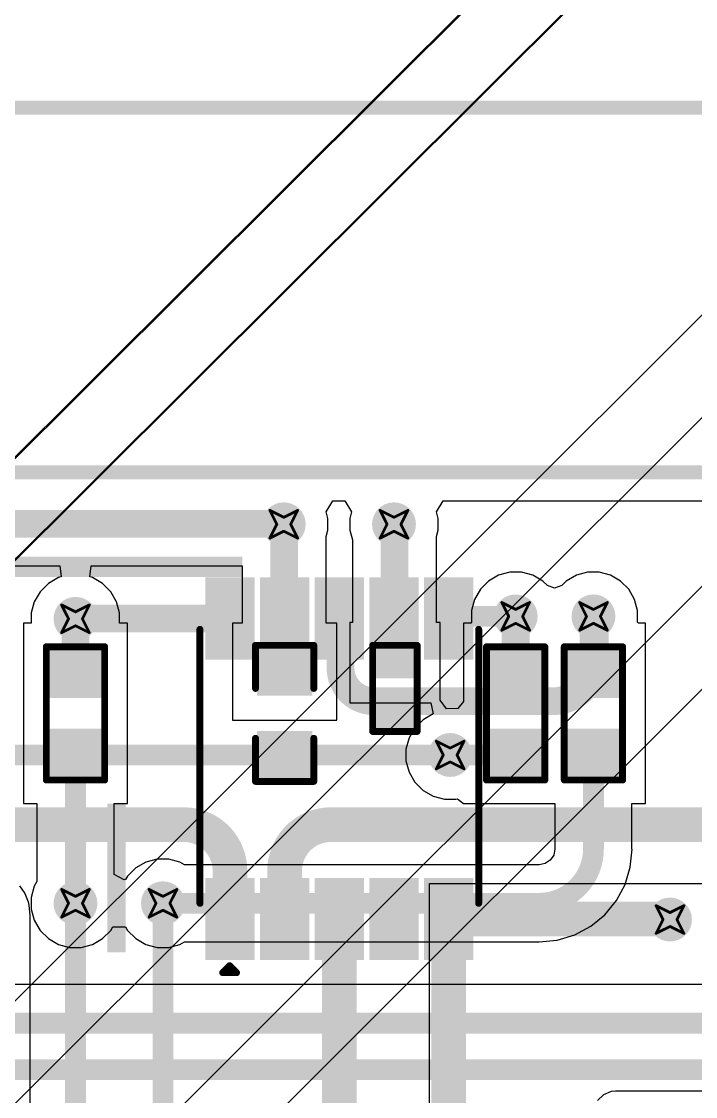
# Model space of a CAD drawing. Header units: inches. Extents: x 0 to 213, y 0 to 212.
# Drawn here: x 1.827 to 2.313, y 1.598 to 2.372 of the extents above; entities that cross this region are included whole.
import ezdxf

# ---------------------------------------------------------------- set-up
doc = ezdxf.new("R2010")
doc.units = ezdxf.units.IN
doc.header["$MEASUREMENT"] = 0
for name, color, linetype in [('Board Outline', 216, 'Continuous'), ('Bottom Layer', 5, 'Continuous'), ('Bottom Overlay', 54, 'Continuous'), ('Bottom Paste', 16, 'Continuous'), ('Bottom Solder', 6, 'Continuous'), ('Dimension', 6, 'Continuous'), ('Drill Drawing', 1, 'Continuous'), ('Top Layer', 1, 'Continuous'), ('Top Overlay', 2, 'Continuous'), ('Top Paste', 8, 'Continuous'), ('Top Solder', 216, 'Continuous'), ('Via Holes', 16, 'Continuous')]:
    doc.layers.add(name, color=color, linetype=linetype)

# ---------------------------------------------------------------- blocks, each defined once
blk = doc.blocks.new('R___0402_B_27')
at = {"layer": 'Bottom Layer'}
for points in [[(-0.0095, 0.0125), (-0.0095, -0.0125), (-0.0275, -0.0125), (-0.0275, 0.0125)], [(0.0275, 0.0125), (0.0275, -0.0125), (0.0095, -0.0125), (0.0095, 0.0125)]]:
    blk.add_hatch(color=5, dxfattribs=at).paths.add_polyline_path(points)
at = {"layer": 'Bottom Paste'}
for points in [[(-0.0095, 0.0125), (-0.0095, -0.0125), (-0.0275, -0.0125), (-0.0275, 0.0125)], [(0.0275, 0.0125), (0.0275, -0.0125), (0.0095, -0.0125), (0.0095, 0.0125)]]:
    blk.add_hatch(color=16, dxfattribs=at).paths.add_polyline_path(points)
at = {"layer": 'Bottom Solder'}
for points in [[(-0.00733, 0.01467), (-0.00733, -0.01467), (-0.02967, -0.01467), (-0.02967, 0.01467)], [(0.02967, 0.01467), (0.02967, -0.01467), (0.00733, -0.01467), (0.00733, 0.01467)]]:
    blk.add_hatch(color=6, dxfattribs=at).paths.add_polyline_path(points)
at = {"layer": 'Bottom Overlay'}
for points, const_width in [([(-0.031, -0.016), (-0.031, 0.016)], 0.005), ([(0.031, 0.016), (-0.031, 0.016)], 0.005), ([(0.032, 0.017), (-0.032, 0.017)], 0.000127), ([(0.031, -0.016), (0.031, 0.016)], 0.005), ([(0.031, -0.016), (-0.031, -0.016)], 0.005)]:
    blk.add_lwpolyline(points, dxfattribs=dict(at, const_width=const_width))
for points, const_width in [([(-0.03225, 0.016, 1), (-0.02975, 0.016, 1)], 0.0025), ([(-0.03225, 0.016, 1), (-0.02975, 0.016, 1)], 0.0025), ([(-0.03203, 0.017, 1), (-0.03197, 0.017, 1)], 0.0000635), ([(0.02975, 0.016, 1), (0.03225, 0.016, 1)], 0.0025), ([(0.02975, 0.016, 1), (0.03225, 0.016, 1)], 0.0025), ([(0.03197, 0.017, 1), (0.03203, 0.017, 1)], 0.0000635), ([(-0.03225, -0.016, 1), (-0.02975, -0.016, 1)], 0.0025), ([(-0.03225, -0.016, 1), (-0.02975, -0.016, 1)], 0.0025), ([(0.02975, -0.016, 1), (0.03225, -0.016, 1)], 0.0025), ([(0.02975, -0.016, 1), (0.03225, -0.016, 1)], 0.0025)]:
    blk.add_lwpolyline(points, format="xyb", close=True, dxfattribs=dict(at, const_width=const_width))
blk = doc.blocks.new('SOP_10_36')
at = {"layer": 'Top Layer'}
for points in [[(-0.13386, 0.09252), (-0.08268, 0.09252), (-0.08268, 0.06496), (-0.13386, 0.06496)], [(0.08268, 0.09252), (0.13386, 0.09252), (0.13386, 0.06496), (0.08268, 0.06496)], [(-0.13386, 0.05315), (-0.08268, 0.05315), (-0.08268, 0.02559), (-0.13386, 0.02559)], [(0.08268, 0.05315), (0.13386, 0.05315), (0.13386, 0.02559), (0.08268, 0.02559)], [(-0.13386, 0.01378), (-0.08268, 0.01378), (-0.08268, -0.01378), (-0.13386, -0.01378)], [(0.08268, 0.01378), (0.13386, 0.01378), (0.13386, -0.01378), (0.08268, -0.01378)], [(-0.13386, -0.02559), (-0.08268, -0.02559), (-0.08268, -0.05315), (-0.13386, -0.05315)], [(0.08268, -0.02559), (0.13386, -0.02559), (0.13386, -0.05315), (0.08268, -0.05315)], [(-0.13386, -0.06496), (-0.08268, -0.06496), (-0.08268, -0.09252), (-0.13386, -0.09252)], [(0.08268, -0.06496), (0.13386, -0.06496), (0.13386, -0.09252), (0.08268, -0.09252)]]:
    blk.add_hatch(color=1, dxfattribs=at).paths.add_polyline_path(points)
at = {"layer": 'Top Paste'}
for points in [[(-0.13386, 0.09252), (-0.08268, 0.09252), (-0.08268, 0.06496), (-0.13386, 0.06496)], [(0.08268, 0.09252), (0.13386, 0.09252), (0.13386, 0.06496), (0.08268, 0.06496)], [(-0.13386, 0.05315), (-0.08268, 0.05315), (-0.08268, 0.02559), (-0.13386, 0.02559)], [(0.08268, 0.05315), (0.13386, 0.05315), (0.13386, 0.02559), (0.08268, 0.02559)], [(-0.13386, 0.01378), (-0.08268, 0.01378), (-0.08268, -0.01378), (-0.13386, -0.01378)], [(0.08268, 0.01378), (0.13386, 0.01378), (0.13386, -0.01378), (0.08268, -0.01378)], [(-0.13386, -0.02559), (-0.08268, -0.02559), (-0.08268, -0.05315), (-0.13386, -0.05315)], [(0.08268, -0.02559), (0.13386, -0.02559), (0.13386, -0.05315), (0.08268, -0.05315)], [(-0.13386, -0.06496), (-0.08268, -0.06496), (-0.08268, -0.09252), (-0.13386, -0.09252)], [(0.08268, -0.06496), (0.13386, -0.06496), (0.13386, -0.09252), (0.08268, -0.09252)]]:
    blk.add_hatch(color=8, dxfattribs=at).paths.add_polyline_path(points)
at = {"layer": 'Top Solder'}
for points in [[(-0.13786, 0.09652), (-0.07868, 0.09652), (-0.07868, 0.06096), (-0.13786, 0.06096)], [(0.07868, 0.09652), (0.13786, 0.09652), (0.13786, 0.06096), (0.07868, 0.06096)], [(-0.13786, 0.05715), (-0.07868, 0.05715), (-0.07868, 0.02159), (-0.13786, 0.02159)], [(0.07868, 0.05715), (0.13786, 0.05715), (0.13786, 0.02159), (0.07868, 0.02159)], [(-0.13786, 0.01778), (-0.07868, 0.01778), (-0.07868, -0.01778), (-0.13786, -0.01778)], [(0.07868, 0.01778), (0.13786, 0.01778), (0.13786, -0.01778), (0.07868, -0.01778)], [(-0.13786, -0.02159), (-0.07868, -0.02159), (-0.07868, -0.05715), (-0.13786, -0.05715)], [(0.07868, -0.02159), (0.13786, -0.02159), (0.13786, -0.05715), (0.07868, -0.05715)], [(-0.13786, -0.06096), (-0.07868, -0.06096), (-0.07868, -0.09652), (-0.13786, -0.09652)], [(0.07868, -0.06096), (0.13786, -0.06096), (0.13786, -0.09652), (0.07868, -0.09652)]]:
    blk.add_hatch(color=216, dxfattribs=at).paths.add_polyline_path(points)
at = {"layer": 'Top Overlay', "const_width": 0.005}
for points in [[(-0.097, 0.10039), (0.10039, 0.10039)], [(-0.14696, 0.084), (-0.14696, 0.074)], [(-0.14696, 0.084), (-0.14196, 0.079)], [(-0.14196, 0.079), (-0.14696, 0.074)], [(-0.097, -0.10039), (0.10039, -0.10039)]]:
    blk.add_lwpolyline(points, dxfattribs=at)
at = {"layer": 'Top Overlay', "const_width": 0.0025}
for points in [[(-0.09825, 0.10039, 1), (-0.09575, 0.10039, 1)], [(0.09914, 0.10039, 1), (0.10164, 0.10039, 1)], [(-0.14821, 0.084, 1), (-0.14571, 0.084, 1)], [(-0.14821, 0.084, 1), (-0.14571, 0.084, 1)], [(-0.14321, 0.079, 1), (-0.14071, 0.079, 1)], [(-0.14321, 0.079, 1), (-0.14071, 0.079, 1)], [(-0.14821, 0.074, 1), (-0.14571, 0.074, 1)], [(-0.14821, 0.074, 1), (-0.14571, 0.074, 1)], [(-0.09825, -0.10039, 1), (-0.09575, -0.10039, 1)], [(0.09914, -0.10039, 1), (0.10164, -0.10039, 1)]]:
    blk.add_lwpolyline(points, format="xyb", close=True, dxfattribs=at)
blk = doc.blocks.new('R___0603_B_41')
at = {"layer": 'Bottom Layer'}
for points in [[(-0.045, -0.0175), (-0.045, 0.0175), (-0.015, 0.0175), (-0.015, -0.0175)], [(0.015, -0.0175), (0.015, 0.0175), (0.045, 0.0175), (0.045, -0.0175)]]:
    blk.add_hatch(color=5, dxfattribs=at).paths.add_polyline_path(points)
at = {"layer": 'Bottom Paste'}
for points in [[(-0.045, -0.0175), (-0.045, 0.0175), (-0.015, 0.0175), (-0.015, -0.0175)], [(0.015, -0.0175), (0.015, 0.0175), (0.045, 0.0175), (0.045, -0.0175)]]:
    blk.add_hatch(color=16, dxfattribs=at).paths.add_polyline_path(points)
at = {"layer": 'Bottom Solder'}
for points in [[(-0.049, -0.0215), (-0.049, 0.0215), (-0.011, 0.0215), (-0.011, -0.0215)], [(0.011, -0.0215), (0.011, 0.0215), (0.049, 0.0215), (0.049, -0.0215)]]:
    blk.add_hatch(color=6, dxfattribs=at).paths.add_polyline_path(points)
at = {"layer": 'Bottom Overlay', "const_width": 0.005}
for points in [[(-0.048, 0.021), (-0.048, -0.021)], [(-0.048, 0.021), (0.048, 0.021)], [(0.048, 0.021), (0.048, -0.021)], [(-0.048, -0.021), (0.048, -0.021)]]:
    blk.add_lwpolyline(points, dxfattribs=at)
at = {"layer": 'Bottom Overlay', "const_width": 0.0025}
for points in [[(-0.04925, 0.021, 1), (-0.04675, 0.021, 1)], [(-0.04925, 0.021, 1), (-0.04675, 0.021, 1)], [(0.04675, 0.021, 1), (0.04925, 0.021, 1)], [(0.04675, 0.021, 1), (0.04925, 0.021, 1)], [(-0.04925, -0.021, 1), (-0.04675, -0.021, 1)], [(-0.04925, -0.021, 1), (-0.04675, -0.021, 1)], [(0.04675, -0.021, 1), (0.04925, -0.021, 1)], [(0.04675, -0.021, 1), (0.04925, -0.021, 1)]]:
    blk.add_lwpolyline(points, format="xyb", close=True, dxfattribs=at)
blk = doc.blocks.new('R___0603_B_43')
at = {"layer": 'Bottom Layer'}
for points in [[(-0.045, -0.0175), (-0.045, 0.0175), (-0.015, 0.0175), (-0.015, -0.0175)], [(0.015, -0.0175), (0.015, 0.0175), (0.045, 0.0175), (0.045, -0.0175)]]:
    blk.add_hatch(color=5, dxfattribs=at).paths.add_polyline_path(points)
at = {"layer": 'Bottom Paste'}
for points in [[(-0.045, -0.0175), (-0.045, 0.0175), (-0.015, 0.0175), (-0.015, -0.0175)], [(0.015, -0.0175), (0.015, 0.0175), (0.045, 0.0175), (0.045, -0.0175)]]:
    blk.add_hatch(color=16, dxfattribs=at).paths.add_polyline_path(points)
at = {"layer": 'Bottom Solder'}
for points in [[(-0.049, -0.0215), (-0.049, 0.0215), (-0.011, 0.0215), (-0.011, -0.0215)], [(0.011, -0.0215), (0.011, 0.0215), (0.049, 0.0215), (0.049, -0.0215)]]:
    blk.add_hatch(color=6, dxfattribs=at).paths.add_polyline_path(points)
at = {"layer": 'Bottom Overlay', "const_width": 0.005}
for points in [[(-0.048, 0.021), (-0.048, -0.021)], [(-0.048, 0.021), (0.048, 0.021)], [(0.048, 0.021), (0.048, -0.021)], [(-0.048, -0.021), (0.048, -0.021)]]:
    blk.add_lwpolyline(points, dxfattribs=at)
at = {"layer": 'Bottom Overlay', "const_width": 0.0025}
for points in [[(-0.04925, 0.021, 1), (-0.04675, 0.021, 1)], [(-0.04925, 0.021, 1), (-0.04675, 0.021, 1)], [(0.04675, 0.021, 1), (0.04925, 0.021, 1)], [(0.04675, 0.021, 1), (0.04925, 0.021, 1)], [(-0.04925, -0.021, 1), (-0.04675, -0.021, 1)], [(-0.04925, -0.021, 1), (-0.04675, -0.021, 1)], [(0.04675, -0.021, 1), (0.04925, -0.021, 1)], [(0.04675, -0.021, 1), (0.04925, -0.021, 1)]]:
    blk.add_lwpolyline(points, format="xyb", close=True, dxfattribs=at)
blk = doc.blocks.new('R___0603_B_44')
at = {"layer": 'Bottom Layer'}
for points in [[(-0.045, -0.0175), (-0.045, 0.0175), (-0.015, 0.0175), (-0.015, -0.0175)], [(0.015, -0.0175), (0.015, 0.0175), (0.045, 0.0175), (0.045, -0.0175)]]:
    blk.add_hatch(color=5, dxfattribs=at).paths.add_polyline_path(points)
at = {"layer": 'Bottom Paste'}
for points in [[(-0.045, -0.0175), (-0.045, 0.0175), (-0.015, 0.0175), (-0.015, -0.0175)], [(0.015, -0.0175), (0.015, 0.0175), (0.045, 0.0175), (0.045, -0.0175)]]:
    blk.add_hatch(color=16, dxfattribs=at).paths.add_polyline_path(points)
at = {"layer": 'Bottom Solder'}
for points in [[(-0.049, -0.0215), (-0.049, 0.0215), (-0.011, 0.0215), (-0.011, -0.0215)], [(0.011, -0.0215), (0.011, 0.0215), (0.049, 0.0215), (0.049, -0.0215)]]:
    blk.add_hatch(color=6, dxfattribs=at).paths.add_polyline_path(points)
at = {"layer": 'Bottom Overlay', "const_width": 0.005}
for points in [[(-0.048, -0.021), (-0.048, 0.021)], [(0.048, 0.021), (-0.048, 0.021)], [(0.048, -0.021), (0.048, 0.021)], [(0.048, -0.021), (-0.048, -0.021)]]:
    blk.add_lwpolyline(points, dxfattribs=at)
at = {"layer": 'Bottom Overlay', "const_width": 0.0025}
for points in [[(-0.04925, 0.021, 1), (-0.04675, 0.021, 1)], [(-0.04925, 0.021, 1), (-0.04675, 0.021, 1)], [(0.04675, 0.021, 1), (0.04925, 0.021, 1)], [(0.04675, 0.021, 1), (0.04925, 0.021, 1)], [(-0.04925, -0.021, 1), (-0.04675, -0.021, 1)], [(-0.04925, -0.021, 1), (-0.04675, -0.021, 1)], [(0.04675, -0.021, 1), (0.04925, -0.021, 1)], [(0.04675, -0.021, 1), (0.04925, -0.021, 1)]]:
    blk.add_lwpolyline(points, format="xyb", close=True, dxfattribs=at)
blk = doc.blocks.new('5050_LED_55')
at = {"layer": 'Top Solder'}
for p in [(0.0156, -0.09023), (-0.05874, -0.09026)]:
    blk.add_line(p, (-210.62109, -210.70036), dxfattribs=at)
blk = doc.blocks.new('5050_LED_56')
at = {"layer": 'Top Solder'}
for p in [(0.0156, -0.09023), (-0.05874, -0.09026)]:
    blk.add_line(p, (-211.60534, -211.48777), dxfattribs=at)
blk = doc.blocks.new('5050_LED_57')
at = {"layer": 'Top Solder'}
for p in [(0.0156, -0.09023), (-0.05874, -0.09026)]:
    blk.add_line(p, (-211.99904, -211.48777), dxfattribs=at)
blk = doc.blocks.new('5050_LED_58')
at = {"layer": 'Top Solder'}
for p in [(0.0156, -0.09023), (-0.05874, -0.09026)]:
    blk.add_line(p, (-211.60534, -211.09407), dxfattribs=at)
blk = doc.blocks.new('C___0603_B_63')
at = {"layer": 'Bottom Layer'}
for points in [[(-0.045, -0.0175), (-0.045, 0.0175), (-0.015, 0.0175), (-0.015, -0.0175)], [(0.015, -0.0175), (0.015, 0.0175), (0.045, 0.0175), (0.045, -0.0175)]]:
    blk.add_hatch(color=5, dxfattribs=at).paths.add_polyline_path(points)
at = {"layer": 'Bottom Paste'}
for points in [[(-0.045, -0.0175), (-0.045, 0.0175), (-0.015, 0.0175), (-0.015, -0.0175)], [(0.015, -0.0175), (0.015, 0.0175), (0.045, 0.0175), (0.045, -0.0175)]]:
    blk.add_hatch(color=16, dxfattribs=at).paths.add_polyline_path(points)
at = {"layer": 'Bottom Solder'}
for points in [[(-0.04736, -0.01986), (-0.04736, 0.01986), (-0.01264, 0.01986), (-0.01264, -0.01986)], [(0.01264, -0.01986), (0.01264, 0.01986), (0.04736, 0.01986), (0.04736, -0.01986)]]:
    blk.add_hatch(color=6, dxfattribs=at).paths.add_polyline_path(points)
at = {"layer": 'Bottom Overlay', "const_width": 0.005}
for points in [[(-0.049, 0.021), (-0.018, 0.021)], [(-0.049, 0.021), (-0.049, -0.021)], [(0.018, 0.021), (0.049, 0.021)], [(0.049, 0.021), (0.049, -0.021)], [(-0.049, -0.021), (-0.018, -0.021)], [(0.018, -0.021), (0.049, -0.021)]]:
    blk.add_lwpolyline(points, dxfattribs=at)
at = {"layer": 'Bottom Overlay', "const_width": 0.0025}
for points in [[(-0.05025, 0.021, 1), (-0.04775, 0.021, 1)], [(-0.05025, 0.021, 1), (-0.04775, 0.021, 1)], [(-0.01925, 0.021, 1), (-0.01675, 0.021, 1)], [(0.01675, 0.021, 1), (0.01925, 0.021, 1)], [(0.04775, 0.021, 1), (0.05025, 0.021, 1)], [(0.04775, 0.021, 1), (0.05025, 0.021, 1)], [(-0.05025, -0.021, 1), (-0.04775, -0.021, 1)], [(-0.05025, -0.021, 1), (-0.04775, -0.021, 1)], [(-0.01925, -0.021, 1), (-0.01675, -0.021, 1)], [(0.01675, -0.021, 1), (0.01925, -0.021, 1)], [(0.04775, -0.021, 1), (0.05025, -0.021, 1)], [(0.04775, -0.021, 1), (0.05025, -0.021, 1)]]:
    blk.add_lwpolyline(points, format="xyb", close=True, dxfattribs=at)

msp = doc.modelspace()

# ---------------------------------------------------------------- hatches: boundary and pattern name
at = {"layer": 'Bottom Layer'}
h = msp.add_hatch(color=5, dxfattribs=at)
edge = h.paths.add_edge_path()
edge.add_arc((2.01616, 2.00988), 0.01181, 0, 360)
h = msp.add_hatch(color=5, dxfattribs=at)
edge = h.paths.add_edge_path()
edge.add_arc((2.09554, 2.00988), 0.01181, 0, 360)
for points in [[(1.79751, 1.97187), (1.98622, 1.97187), (1.98622, 1.98645), (1.79751, 1.98645)], [(1.88915, 1.7015), (1.90229, 1.7015), (1.90229, 1.80864), (1.88915, 1.80864)]]:
    msp.add_hatch(color=5, dxfattribs=at).paths.add_polyline_path(points)
h = msp.add_hatch(color=5, dxfattribs=at)
edge = h.paths.add_edge_path()
edge.add_arc((1.86618, 1.94177), 0.01181, 0, 360)
h = msp.add_hatch(color=5, dxfattribs=at)
edge = h.paths.add_edge_path()
edge.add_arc((2.18318, 1.94351), 0.01181, 0, 360)
h = msp.add_hatch(color=5, dxfattribs=at)
edge = h.paths.add_edge_path()
edge.add_arc((2.23918, 1.94351), 0.01181, 0, 360)
h = msp.add_hatch(color=5, dxfattribs=at)
edge = h.paths.add_edge_path()
edge.add_arc((2.136, 1.84364), 0.01181, 0, 360)
h = msp.add_hatch(color=5, dxfattribs=at)
edge = h.paths.add_edge_path()
edge.add_arc((1.86618, 1.7368), 0.01181, 0, 360)
h = msp.add_hatch(color=5, dxfattribs=at)
edge = h.paths.add_edge_path()
edge.add_arc((1.92916, 1.7368), 0.01181, 0, 360)
h = msp.add_hatch(color=5, dxfattribs=at)
edge = h.paths.add_edge_path()
edge.add_arc((2.29431, 1.7251), 0.01181, 0, 360)
at = {"layer": 'Bottom Solder'}
h = msp.add_hatch(color=6, dxfattribs=at)
edge = h.paths.add_edge_path()
edge.add_arc((2.01616, 2.00988), 0.01581, 0, 360)
h = msp.add_hatch(color=6, dxfattribs=at)
edge = h.paths.add_edge_path()
edge.add_arc((2.09554, 2.00988), 0.01581, 0, 360)
h = msp.add_hatch(color=6, dxfattribs=at)
edge = h.paths.add_edge_path()
edge.add_arc((1.86618, 1.94177), 0.01581, 0, 360)
h = msp.add_hatch(color=6, dxfattribs=at)
edge = h.paths.add_edge_path()
edge.add_arc((2.18318, 1.94351), 0.01581, 0, 360)
h = msp.add_hatch(color=6, dxfattribs=at)
edge = h.paths.add_edge_path()
edge.add_arc((2.23918, 1.94351), 0.01581, 0, 360)
h = msp.add_hatch(color=6, dxfattribs=at)
edge = h.paths.add_edge_path()
edge.add_arc((2.136, 1.84364), 0.01581, 0, 360)
h = msp.add_hatch(color=6, dxfattribs=at)
edge = h.paths.add_edge_path()
edge.add_arc((1.86618, 1.7368), 0.01581, 0, 360)
h = msp.add_hatch(color=6, dxfattribs=at)
edge = h.paths.add_edge_path()
edge.add_arc((1.92916, 1.7368), 0.01581, 0, 360)
h = msp.add_hatch(color=6, dxfattribs=at)
edge = h.paths.add_edge_path()
edge.add_arc((2.29431, 1.7251), 0.01581, 0, 360)
at = {"layer": 'Top Layer'}
h = msp.add_hatch(color=1, dxfattribs=at)
edge = h.paths.add_edge_path()
edge.add_arc((2.01616, 2.00988), 0.01181, 0, 360)
h = msp.add_hatch(color=1, dxfattribs=at)
edge = h.paths.add_edge_path()
edge.add_arc((2.09554, 2.00988), 0.01181, 0, 360)
h = msp.add_hatch(color=1, dxfattribs=at)
edge = h.paths.add_edge_path()
edge.add_arc((1.86618, 1.94177), 0.01181, 0, 360)
h = msp.add_hatch(color=1, dxfattribs=at)
edge = h.paths.add_edge_path()
edge.add_arc((2.18318, 1.94351), 0.01181, 0, 360)
h = msp.add_hatch(color=1, dxfattribs=at)
edge = h.paths.add_edge_path()
edge.add_arc((2.23918, 1.94351), 0.01181, 0, 360)
h = msp.add_hatch(color=1, dxfattribs=at)
edge = h.paths.add_edge_path()
edge.add_arc((2.136, 1.84364), 0.01181, 0, 360)
h = msp.add_hatch(color=1, dxfattribs=at)
edge = h.paths.add_edge_path()
edge.add_arc((1.86618, 1.7368), 0.01181, 0, 360)
h = msp.add_hatch(color=1, dxfattribs=at)
edge = h.paths.add_edge_path()
edge.add_arc((1.92916, 1.7368), 0.01181, 0, 360)
h = msp.add_hatch(color=1, dxfattribs=at)
edge = h.paths.add_edge_path()
edge.add_arc((2.29431, 1.7251), 0.01181, 0, 360)
at = {"layer": 'Top Solder'}
h = msp.add_hatch(color=216, dxfattribs=at)
edge = h.paths.add_edge_path()
edge.add_arc((2.01616, 2.00988), 0.01581, 0, 360)
h = msp.add_hatch(color=216, dxfattribs=at)
edge = h.paths.add_edge_path()
edge.add_arc((2.09554, 2.00988), 0.01581, 0, 360)
h = msp.add_hatch(color=216, dxfattribs=at)
edge = h.paths.add_edge_path()
edge.add_arc((1.86618, 1.94177), 0.01581, 0, 360)
h = msp.add_hatch(color=216, dxfattribs=at)
edge = h.paths.add_edge_path()
edge.add_arc((2.18318, 1.94351), 0.01581, 0, 360)
h = msp.add_hatch(color=216, dxfattribs=at)
edge = h.paths.add_edge_path()
edge.add_arc((2.23918, 1.94351), 0.01581, 0, 360)
h = msp.add_hatch(color=216, dxfattribs=at)
edge = h.paths.add_edge_path()
edge.add_arc((2.136, 1.84364), 0.01581, 0, 360)
h = msp.add_hatch(color=216, dxfattribs=at)
edge = h.paths.add_edge_path()
edge.add_arc((1.86618, 1.7368), 0.01581, 0, 360)
h = msp.add_hatch(color=216, dxfattribs=at)
edge = h.paths.add_edge_path()
edge.add_arc((1.92916, 1.7368), 0.01581, 0, 360)
h = msp.add_hatch(color=216, dxfattribs=at)
edge = h.paths.add_edge_path()
edge.add_arc((2.29431, 1.7251), 0.01581, 0, 360)
at = {"layer": 'Via Holes'}
h = msp.add_hatch(color=7, dxfattribs=at)
edge = h.paths.add_edge_path()
edge.add_arc((2.01616, 2.00988), 0.00591, 0, 360)
h = msp.add_hatch(color=7, dxfattribs=at)
edge = h.paths.add_edge_path()
edge.add_arc((2.09554, 2.00988), 0.00591, 0, 360)
h = msp.add_hatch(color=7, dxfattribs=at)
edge = h.paths.add_edge_path()
edge.add_arc((1.86618, 1.94177), 0.00591, 0, 360)
h = msp.add_hatch(color=7, dxfattribs=at)
edge = h.paths.add_edge_path()
edge.add_arc((2.18318, 1.94351), 0.00591, 0, 360)
h = msp.add_hatch(color=7, dxfattribs=at)
edge = h.paths.add_edge_path()
edge.add_arc((2.23918, 1.94351), 0.00591, 0, 360)
h = msp.add_hatch(color=7, dxfattribs=at)
edge = h.paths.add_edge_path()
edge.add_arc((2.136, 1.84364), 0.00591, 0, 360)
h = msp.add_hatch(color=7, dxfattribs=at)
edge = h.paths.add_edge_path()
edge.add_arc((1.86618, 1.7368), 0.00591, 0, 360)
h = msp.add_hatch(color=7, dxfattribs=at)
edge = h.paths.add_edge_path()
edge.add_arc((1.92916, 1.7368), 0.00591, 0, 360)
h = msp.add_hatch(color=7, dxfattribs=at)
edge = h.paths.add_edge_path()
edge.add_arc((2.29431, 1.7251), 0.00591, 0, 360)

# ---------------------------------------------------------------- linework, layer by layer
at = {"layer": 'Board Outline', "const_width": 0.01}
msp.add_lwpolyline([(0, 2.04724), (3.00697, 2.04724)], dxfattribs=at)
at = {"layer": 'Bottom Layer'}
for p, q in [((2.04669, 2.01885), (2.05152, 2.02685)), ((2.05152, 2.02685), (2.06019, 2.02685)), ((2.06019, 2.02685), (2.06501, 2.01885)), ((2.12607, 2.01885), (2.13089, 2.02685)), ((2.13089, 2.02685), (2.79968, 2.02685)), ((2.04797, 2.01406), (2.04669, 2.01885)), ((2.04797, 2.00569), (2.04797, 2.01406)), ((2.06501, 2.01885), (2.06373, 2.01406)), ((2.06373, 2.01406), (2.06373, 2.00569)), ((2.12735, 2.01406), (2.12607, 2.01885)), ((2.12735, 2.00569), (2.12735, 2.01406)), ((2.04674, 2.00109), (2.04797, 2.00569)), ((2.04674, 1.93864), (2.04674, 2.00109)), ((2.06373, 2.00569), (2.0656, 1.9987)), ((2.0656, 1.9987), (2.0656, 1.93914)), ((2.12612, 2.00109), (2.12735, 2.00569)), ((2.12612, 1.93914), (2.12612, 2.00109)), ((1.80162, 1.97994), (1.85479, 1.97994)), ((1.85479, 1.97994), (1.85584, 1.97194)), ((1.87652, 1.97194), (1.87757, 1.97994)), ((1.87757, 1.97994), (1.98622, 1.97994)), ((1.98622, 1.97994), (1.98622, 1.93864)), ((2.17899, 1.97532), (2.1709, 1.97315)), ((2.18737, 1.97532), (2.17899, 1.97532)), ((2.19546, 1.97315), (2.18737, 1.97532)), ((2.23499, 1.97532), (2.2269, 1.97315)), ((2.24337, 1.97532), (2.23499, 1.97532)), ((2.25146, 1.97315), (2.24337, 1.97532)), ((1.8539, 1.97142), (1.84665, 1.96723)), ((1.85584, 1.97194), (1.8539, 1.97142)), ((1.87846, 1.97142), (1.87652, 1.97194)), ((1.88571, 1.96723), (1.87846, 1.97142)), ((2.16365, 1.96896), (2.15773, 1.96304)), ((2.1709, 1.97315), (2.16365, 1.96896)), ((2.20271, 1.96896), (2.19546, 1.97315)), ((2.20601, 1.96567), (2.20271, 1.96896)), ((2.21965, 1.96896), (2.21636, 1.96567)), ((2.2269, 1.97315), (2.21965, 1.96896)), ((2.25871, 1.96896), (2.25146, 1.97315)), ((2.26464, 1.96304), (2.25871, 1.96896)), ((1.84073, 1.96131), (1.83654, 1.95405)), ((1.84665, 1.96723), (1.84073, 1.96131)), ((1.89164, 1.96131), (1.88571, 1.96723)), ((1.89582, 1.95405), (1.89164, 1.96131)), ((2.15773, 1.96304), (2.15354, 1.95578)), ((2.21118, 1.9639), (2.20601, 1.96567)), ((2.21636, 1.96567), (2.21118, 1.9639)), ((2.26882, 1.95578), (2.26464, 1.96304)), ((1.83654, 1.95405), (1.83437, 1.94596)), ((1.89799, 1.94596), (1.89582, 1.95405)), ((2.15354, 1.95578), (2.15137, 1.94769)), ((2.27099, 1.94769), (2.26882, 1.95578)), ((1.83437, 1.94596), (1.83437, 1.93864)), ((1.89799, 1.93864), (1.89799, 1.94596)), ((2.15137, 1.94769), (2.15137, 1.93932)), ((2.27099, 1.93932), (2.27099, 1.94769)), ((1.83437, 1.93864), (1.82868, 1.93864)), ((1.82868, 1.93864), (1.82868, 1.86864)), ((1.90368, 1.93864), (1.89799, 1.93864)), ((1.90368, 1.86864), (1.90368, 1.93864)), ((1.98622, 1.93864), (1.9793, 1.93864)), ((1.9793, 1.93864), (1.9793, 1.86864)), ((2.0543, 1.93864), (2.04674, 1.93864)), ((2.0543, 1.86864), (2.0543, 1.93864)), ((2.0656, 1.93914), (2.06368, 1.93914)), ((2.06368, 1.93914), (2.06368, 1.88114)), ((2.12868, 1.93914), (2.12612, 1.93914)), ((2.12868, 1.88305), (2.12868, 1.93914)), ((2.15085, 1.93864), (2.14568, 1.93864)), ((2.14568, 1.93864), (2.14568, 1.88226)), ((2.15137, 1.93932), (2.15085, 1.93864)), ((2.27151, 1.93864), (2.27099, 1.93932)), ((2.27668, 1.93864), (2.27151, 1.93864)), ((2.27668, 1.86864), (2.27668, 1.93864)), ((2.13343, 1.87686), (2.12868, 1.88305)), ((2.14568, 1.88226), (2.14155, 1.87714)), ((2.06368, 1.88114), (2.12213, 1.88114)), ((2.12213, 1.88114), (2.12372, 1.87328)), ((2.14155, 1.87714), (2.13343, 1.87686)), ((1.82868, 1.86864), (1.82868, 1.80864)), ((1.90368, 1.80864), (1.90368, 1.86864)), ((1.9793, 1.86864), (2.0543, 1.86864)), ((2.11647, 1.86909), (2.11055, 1.86317)), ((2.12372, 1.87328), (2.11647, 1.86909)), ((2.27668, 1.80864), (2.27668, 1.86864)), ((2.11055, 1.86317), (2.10636, 1.85592)), ((2.10636, 1.85592), (2.10419, 1.84783)), ((2.10419, 1.84783), (2.10419, 1.83945)), ((2.10419, 1.83945), (2.10636, 1.83136)), ((2.10636, 1.83136), (2.11055, 1.82411)), ((2.11055, 1.82411), (2.11647, 1.81818)), ((2.11647, 1.81818), (2.12372, 1.814)), ((2.12372, 1.814), (2.13181, 1.81183)), ((1.82868, 1.80864), (1.83844, 1.80864)), ((1.83844, 1.80864), (1.83844, 1.75238)), ((1.89392, 1.75752), (1.89392, 1.80864)), ((1.89392, 1.80864), (1.90368, 1.80864)), ((2.13181, 1.81183), (2.14019, 1.81183)), ((2.14019, 1.81183), (2.14118, 1.81209)), ((2.14118, 1.81209), (2.14568, 1.80864)), ((2.14568, 1.80864), (2.14568, 1.80864)), ((2.14568, 1.80864), (2.21144, 1.80864)), ((2.21144, 1.80864), (2.21144, 1.77586)), ((2.26692, 1.77586), (2.26692, 1.80864)), ((2.26692, 1.80864), (2.27668, 1.80864)), ((2.2114, 1.77586), (2.21054, 1.77155)), ((2.21144, 1.77586), (2.2114, 1.77586)), ((2.26572, 1.76281), (2.267, 1.77586)), ((2.267, 1.77586), (2.26692, 1.77586)), ((1.91689, 1.76645), (1.90963, 1.76226)), ((1.92498, 1.76861), (1.91689, 1.76645)), ((1.93335, 1.76861), (1.92498, 1.76861)), ((1.94144, 1.76645), (1.93335, 1.76861)), ((1.94474, 1.76454), (1.94144, 1.76645)), ((2.2081, 1.76789), (2.20444, 1.76544)), ((2.21054, 1.77155), (2.2081, 1.76789)), ((1.90963, 1.76226), (1.90371, 1.75633)), ((2.20012, 1.76454), (1.94474, 1.76454)), ((2.20444, 1.76544), (2.20012, 1.76459)), ((2.20012, 1.76459), (2.20012, 1.76454)), ((2.26191, 1.75027), (2.26572, 1.76281)), ((1.83844, 1.75238), (1.83654, 1.74908)), ((1.90122, 1.75369), (1.89392, 1.75752)), ((1.90229, 1.75388), (1.90122, 1.75369)), ((1.90371, 1.75633), (1.90229, 1.75388)), ((1.83654, 1.74908), (1.83437, 1.74099)), ((2.25573, 1.7387), (2.26191, 1.75027)), ((1.83437, 1.74099), (1.83437, 1.73261)), ((2.24741, 1.72857), (2.25573, 1.7387)), ((1.83437, 1.73261), (1.83654, 1.72452)), ((2.23728, 1.72025), (2.24741, 1.72857)), ((1.83654, 1.72452), (1.84073, 1.71727)), ((1.89164, 1.71727), (1.89305, 1.71972)), ((1.89305, 1.71972), (1.90229, 1.71972)), ((1.90229, 1.71972), (1.90371, 1.71727)), ((2.22572, 1.71407), (2.23728, 1.72025)), ((1.84073, 1.71727), (1.84665, 1.71135)), ((1.88571, 1.71135), (1.89164, 1.71727)), ((1.90371, 1.71727), (1.90963, 1.71135)), ((2.21317, 1.71027), (2.22572, 1.71407)), ((1.84665, 1.71135), (1.8539, 1.70716)), ((1.8539, 1.70716), (1.86199, 1.70499)), ((1.86199, 1.70499), (1.87037, 1.70499)), ((1.87037, 1.70499), (1.87846, 1.70716)), ((1.87846, 1.70716), (1.88571, 1.71135)), ((1.90963, 1.71135), (1.91689, 1.70716)), ((1.91689, 1.70716), (1.92498, 1.70499)), ((1.92498, 1.70499), (1.93335, 1.70499)), ((1.93335, 1.70499), (1.94144, 1.70716)), ((1.94144, 1.70716), (1.94474, 1.70907)), ((1.94474, 1.70907), (2.20012, 1.70907)), ((2.20012, 1.70898), (2.21317, 1.71027)), ((2.20012, 1.70907), (2.20012, 1.70898)), ((2.84766, 1.67819), (0.89763, 1.67819))]:
    msp.add_line(p, q, dxfattribs=at)
for points, const_width in [([(1.77426, 2.0102), (2.01584, 2.0102)], 0.02), ([(2.01616, 2.00988), (2.01648, 2.00956)], 0.02), ([(2.01648, 1.90684), (2.01648, 2.00956)], 0.02), ([(2.09554, 2.00988), (2.09586, 2.00956)], 0.02), ([(2.09586, 1.91367), (2.09586, 2.00956)], 0.02), ([(2.18318, 1.90364), (2.18318, 1.94351)], 0.02), ([(2.23918, 1.90364), (2.23918, 1.94351)], 0.02), ([(1.86618, 1.90051), (1.86618, 1.94177)], 0.02), ([(2.01648, 1.90684), (2.0168, 1.90652)], 0.02), ([(1.86618, 1.7368), (1.86618, 1.84364)], 0.015), ([(2.136, 1.84364), (2.18318, 1.84364)], 0.015), ([(2.23918, 1.77586), (2.23918, 1.84364)], 0.015), ([(1.92916, 1.7368), (2.20012, 1.7368)], 0.015), ([(0.89763, 1.65045), (2.84766, 1.65045)], 0.015), ([(0.85396, 1.61686), (2.7917, 1.61686)], 0.015)]:
    msp.add_lwpolyline(points, dxfattribs=dict(at, const_width=const_width))
for points, const_width in [([(2.01084, 2.0102, 1), (2.02084, 2.0102, 1)], 0.01), ([(2.01116, 2.00988, 1), (2.02116, 2.00988, 1)], 0.01), ([(2.01148, 2.00956, 1), (2.02148, 2.00956, 1)], 0.01), ([(2.01148, 2.00956, 1), (2.02148, 2.00956, 1)], 0.01), ([(2.09054, 2.00988, 1), (2.10054, 2.00988, 1)], 0.01), ([(2.09086, 2.00956, 1), (2.10086, 2.00956, 1)], 0.01), ([(2.09086, 2.00956, 1), (2.10086, 2.00956, 1)], 0.01), ([(2.17818, 1.94351, 1), (2.18818, 1.94351, 1)], 0.01), ([(2.23418, 1.94351, 1), (2.24418, 1.94351, 1)], 0.01), ([(1.86118, 1.94177, 1), (1.87118, 1.94177, 1)], 0.01), ([(2.09086, 1.91367, 1), (2.10086, 1.91367, 1)], 0.01), ([(2.01148, 1.90684, 1), (2.02148, 1.90684, 1)], 0.01), ([(2.01148, 1.90684, 1), (2.02148, 1.90684, 1)], 0.01), ([(2.0118, 1.90652, 1), (2.0218, 1.90652, 1)], 0.01), ([(2.17818, 1.90364, 1), (2.18818, 1.90364, 1)], 0.01), ([(2.23418, 1.90364, 1), (2.24418, 1.90364, 1)], 0.01), ([(1.86118, 1.90051, 1), (1.87118, 1.90051, 1)], 0.01), ([(1.86243, 1.84364, 1), (1.86993, 1.84364, 1)], 0.0075), ([(2.13225, 1.84364, 1), (2.13975, 1.84364, 1)], 0.0075), ([(2.17943, 1.84364, 1), (2.18693, 1.84364, 1)], 0.0075), ([(2.23543, 1.84364, 1), (2.24293, 1.84364, 1)], 0.0075), ([(2.23543, 1.77586, 1), (2.24293, 1.77586, 1)], 0.0075), ([(2.23543, 1.77586, 1), (2.24293, 1.77586, 1)], 0.0075), ([(1.86243, 1.7368, 1), (1.86993, 1.7368, 1)], 0.0075), ([(1.92541, 1.7368, 1), (1.93291, 1.7368, 1)], 0.0075), ([(2.19637, 1.7368, 1), (2.20387, 1.7368, 1)], 0.0075), ([(2.19637, 1.7368, 1), (2.20387, 1.7368, 1)], 0.0075)]:
    msp.add_lwpolyline(points, format="xyb", close=True, dxfattribs=dict(at, const_width=const_width))
at = {"layer": 'Bottom Layer', "const_width": 0.015}
msp.add_lwpolyline([(2.23918, 1.77586, -0.414214), (2.20012, 1.7368)], format="xyb", dxfattribs=at)
at = {"layer": 'Dimension', "const_width": 0.01}
msp.add_lwpolyline([(1.69842, 2.31), (3.00697, 2.31)], dxfattribs=at)
at = {"layer": 'Drill Drawing', "const_width": 0.002}
for points in [[(2.00616, 2.01988), (2.01616, 2.01488)], [(2.00616, 2.01988), (2.01116, 2.00988)], [(2.01616, 2.01488), (2.02616, 2.01988)], [(2.02116, 2.00988), (2.02616, 2.01988)], [(2.08554, 2.01988), (2.09554, 2.01488)], [(2.08554, 2.01988), (2.09054, 2.00988)], [(2.09554, 2.01488), (2.10554, 2.01988)], [(2.10054, 2.00988), (2.10554, 2.01988)], [(2.00616, 1.99988), (2.01116, 2.00988)], [(2.02116, 2.00988), (2.02616, 1.99988)], [(2.08554, 1.99988), (2.09054, 2.00988)], [(2.10054, 2.00988), (2.10554, 1.99988)], [(2.00616, 1.99988), (2.01616, 2.00488)], [(2.01616, 2.00488), (2.02616, 1.99988)], [(2.08554, 1.99988), (2.09554, 2.00488)], [(2.09554, 2.00488), (2.10554, 1.99988)], [(1.85618, 1.95177), (1.86618, 1.94677)], [(1.85618, 1.95177), (1.86118, 1.94177)], [(1.86618, 1.94677), (1.87618, 1.95177)], [(1.87118, 1.94177), (1.87618, 1.95177)], [(2.17318, 1.95351), (2.18318, 1.94851)], [(2.17318, 1.95351), (2.17818, 1.94351)], [(2.18318, 1.94851), (2.19318, 1.95351)], [(2.18818, 1.94351), (2.19318, 1.95351)], [(2.22918, 1.95351), (2.23918, 1.94851)], [(2.22918, 1.95351), (2.23418, 1.94351)], [(2.23918, 1.94851), (2.24918, 1.95351)], [(2.24418, 1.94351), (2.24918, 1.95351)], [(2.17318, 1.93351), (2.17818, 1.94351)], [(2.18818, 1.94351), (2.19318, 1.93351)], [(2.22918, 1.93351), (2.23418, 1.94351)], [(2.24418, 1.94351), (2.24918, 1.93351)], [(1.85618, 1.93177), (1.86118, 1.94177)], [(1.85618, 1.93177), (1.86618, 1.93677)], [(1.86618, 1.93677), (1.87618, 1.93177)], [(1.87118, 1.94177), (1.87618, 1.93177)], [(2.17318, 1.93351), (2.18318, 1.93851)], [(2.18318, 1.93851), (2.19318, 1.93351)], [(2.22918, 1.93351), (2.23918, 1.93851)], [(2.23918, 1.93851), (2.24918, 1.93351)], [(2.126, 1.85364), (2.136, 1.84864)], [(2.126, 1.85364), (2.131, 1.84364)], [(2.136, 1.84864), (2.146, 1.85364)], [(2.141, 1.84364), (2.146, 1.85364)], [(2.126, 1.83364), (2.131, 1.84364)], [(2.141, 1.84364), (2.146, 1.83364)], [(2.126, 1.83364), (2.136, 1.83864)], [(2.136, 1.83864), (2.146, 1.83364)], [(1.85618, 1.7468), (1.86618, 1.7418)], [(1.85618, 1.7468), (1.86118, 1.7368)], [(1.86618, 1.7418), (1.87618, 1.7468)], [(1.87118, 1.7368), (1.87618, 1.7468)], [(1.91916, 1.7468), (1.92916, 1.7418)], [(1.91916, 1.7468), (1.92416, 1.7368)], [(1.92916, 1.7418), (1.93916, 1.7468)], [(1.93416, 1.7368), (1.93916, 1.7468)], [(1.85618, 1.7268), (1.86118, 1.7368)], [(1.87118, 1.7368), (1.87618, 1.7268)], [(1.91916, 1.7268), (1.92416, 1.7368)], [(1.93416, 1.7368), (1.93916, 1.7268)], [(2.28431, 1.7351), (2.29431, 1.7301)], [(2.28431, 1.7351), (2.28931, 1.7251)], [(2.29431, 1.7301), (2.30431, 1.7351)], [(2.29931, 1.7251), (2.30431, 1.7351)], [(1.85618, 1.7268), (1.86618, 1.7318)], [(1.86618, 1.7318), (1.87618, 1.7268)], [(1.91916, 1.7268), (1.92916, 1.7318)], [(1.92916, 1.7318), (1.93916, 1.7268)], [(2.28431, 1.7151), (2.28931, 1.7251)], [(2.28431, 1.7151), (2.29431, 1.7201)], [(2.29431, 1.7201), (2.30431, 1.7151)], [(2.29931, 1.7251), (2.30431, 1.7151)]]:
    msp.add_lwpolyline(points, dxfattribs=at)
at = {"layer": 'Drill Drawing', "const_width": 0.001}
for points in [[(2.00566, 2.01988, 1), (2.00666, 2.01988, 1)], [(2.00566, 2.01988, 1), (2.00666, 2.01988, 1)], [(2.01566, 2.01488, 1), (2.01666, 2.01488, 1)], [(2.01566, 2.01488, 1), (2.01666, 2.01488, 1)], [(2.02566, 2.01988, 1), (2.02666, 2.01988, 1)], [(2.02566, 2.01988, 1), (2.02666, 2.01988, 1)], [(2.08504, 2.01988, 1), (2.08604, 2.01988, 1)], [(2.08504, 2.01988, 1), (2.08604, 2.01988, 1)], [(2.09504, 2.01488, 1), (2.09604, 2.01488, 1)], [(2.09504, 2.01488, 1), (2.09604, 2.01488, 1)], [(2.10504, 2.01988, 1), (2.10604, 2.01988, 1)], [(2.10504, 2.01988, 1), (2.10604, 2.01988, 1)], [(2.01066, 2.00988, 1), (2.01166, 2.00988, 1)], [(2.01066, 2.00988, 1), (2.01166, 2.00988, 1)], [(2.02066, 2.00988, 1), (2.02166, 2.00988, 1)], [(2.02066, 2.00988, 1), (2.02166, 2.00988, 1)], [(2.09004, 2.00988, 1), (2.09104, 2.00988, 1)], [(2.09004, 2.00988, 1), (2.09104, 2.00988, 1)], [(2.10004, 2.00988, 1), (2.10104, 2.00988, 1)], [(2.10004, 2.00988, 1), (2.10104, 2.00988, 1)], [(2.00566, 1.99988, 1), (2.00666, 1.99988, 1)], [(2.00566, 1.99988, 1), (2.00666, 1.99988, 1)], [(2.01566, 2.00488, 1), (2.01666, 2.00488, 1)], [(2.01566, 2.00488, 1), (2.01666, 2.00488, 1)], [(2.02566, 1.99988, 1), (2.02666, 1.99988, 1)], [(2.02566, 1.99988, 1), (2.02666, 1.99988, 1)], [(2.08504, 1.99988, 1), (2.08604, 1.99988, 1)], [(2.08504, 1.99988, 1), (2.08604, 1.99988, 1)], [(2.09504, 2.00488, 1), (2.09604, 2.00488, 1)], [(2.09504, 2.00488, 1), (2.09604, 2.00488, 1)], [(2.10504, 1.99988, 1), (2.10604, 1.99988, 1)], [(2.10504, 1.99988, 1), (2.10604, 1.99988, 1)], [(1.85568, 1.95177, 1), (1.85668, 1.95177, 1)], [(1.85568, 1.95177, 1), (1.85668, 1.95177, 1)], [(1.87568, 1.95177, 1), (1.87668, 1.95177, 1)], [(1.87568, 1.95177, 1), (1.87668, 1.95177, 1)], [(2.17268, 1.95351, 1), (2.17368, 1.95351, 1)], [(2.17268, 1.95351, 1), (2.17368, 1.95351, 1)], [(2.19268, 1.95351, 1), (2.19368, 1.95351, 1)], [(2.19268, 1.95351, 1), (2.19368, 1.95351, 1)], [(2.22868, 1.95351, 1), (2.22968, 1.95351, 1)], [(2.22868, 1.95351, 1), (2.22968, 1.95351, 1)], [(2.24868, 1.95351, 1), (2.24968, 1.95351, 1)], [(2.24868, 1.95351, 1), (2.24968, 1.95351, 1)], [(1.86568, 1.94677, 1), (1.86668, 1.94677, 1)], [(1.86568, 1.94677, 1), (1.86668, 1.94677, 1)], [(2.17768, 1.94351, 1), (2.17868, 1.94351, 1)], [(2.17768, 1.94351, 1), (2.17868, 1.94351, 1)], [(2.18268, 1.94851, 1), (2.18368, 1.94851, 1)], [(2.18268, 1.94851, 1), (2.18368, 1.94851, 1)], [(2.18768, 1.94351, 1), (2.18868, 1.94351, 1)], [(2.18768, 1.94351, 1), (2.18868, 1.94351, 1)], [(2.23368, 1.94351, 1), (2.23468, 1.94351, 1)], [(2.23368, 1.94351, 1), (2.23468, 1.94351, 1)], [(2.23868, 1.94851, 1), (2.23968, 1.94851, 1)], [(2.23868, 1.94851, 1), (2.23968, 1.94851, 1)], [(2.24368, 1.94351, 1), (2.24468, 1.94351, 1)], [(2.24368, 1.94351, 1), (2.24468, 1.94351, 1)], [(1.86068, 1.94177, 1), (1.86168, 1.94177, 1)], [(1.86068, 1.94177, 1), (1.86168, 1.94177, 1)], [(1.86568, 1.93677, 1), (1.86668, 1.93677, 1)], [(1.86568, 1.93677, 1), (1.86668, 1.93677, 1)], [(1.87068, 1.94177, 1), (1.87168, 1.94177, 1)], [(1.87068, 1.94177, 1), (1.87168, 1.94177, 1)], [(2.18268, 1.93851, 1), (2.18368, 1.93851, 1)], [(2.18268, 1.93851, 1), (2.18368, 1.93851, 1)], [(2.23868, 1.93851, 1), (2.23968, 1.93851, 1)], [(2.23868, 1.93851, 1), (2.23968, 1.93851, 1)], [(1.85568, 1.93177, 1), (1.85668, 1.93177, 1)], [(1.85568, 1.93177, 1), (1.85668, 1.93177, 1)], [(1.87568, 1.93177, 1), (1.87668, 1.93177, 1)], [(1.87568, 1.93177, 1), (1.87668, 1.93177, 1)], [(2.17268, 1.93351, 1), (2.17368, 1.93351, 1)], [(2.17268, 1.93351, 1), (2.17368, 1.93351, 1)], [(2.19268, 1.93351, 1), (2.19368, 1.93351, 1)], [(2.19268, 1.93351, 1), (2.19368, 1.93351, 1)], [(2.22868, 1.93351, 1), (2.22968, 1.93351, 1)], [(2.22868, 1.93351, 1), (2.22968, 1.93351, 1)], [(2.24868, 1.93351, 1), (2.24968, 1.93351, 1)], [(2.24868, 1.93351, 1), (2.24968, 1.93351, 1)], [(2.1255, 1.85364, 1), (2.1265, 1.85364, 1)], [(2.1255, 1.85364, 1), (2.1265, 1.85364, 1)], [(2.1455, 1.85364, 1), (2.1465, 1.85364, 1)], [(2.1455, 1.85364, 1), (2.1465, 1.85364, 1)], [(2.1305, 1.84364, 1), (2.1315, 1.84364, 1)], [(2.1305, 1.84364, 1), (2.1315, 1.84364, 1)], [(2.1355, 1.84864, 1), (2.1365, 1.84864, 1)], [(2.1355, 1.84864, 1), (2.1365, 1.84864, 1)], [(2.1405, 1.84364, 1), (2.1415, 1.84364, 1)], [(2.1405, 1.84364, 1), (2.1415, 1.84364, 1)], [(2.1355, 1.83864, 1), (2.1365, 1.83864, 1)], [(2.1355, 1.83864, 1), (2.1365, 1.83864, 1)], [(2.1255, 1.83364, 1), (2.1265, 1.83364, 1)], [(2.1255, 1.83364, 1), (2.1265, 1.83364, 1)], [(2.1455, 1.83364, 1), (2.1465, 1.83364, 1)], [(2.1455, 1.83364, 1), (2.1465, 1.83364, 1)], [(1.85568, 1.7468, 1), (1.85668, 1.7468, 1)], [(1.85568, 1.7468, 1), (1.85668, 1.7468, 1)], [(1.86568, 1.7418, 1), (1.86668, 1.7418, 1)], [(1.86568, 1.7418, 1), (1.86668, 1.7418, 1)], [(1.87568, 1.7468, 1), (1.87668, 1.7468, 1)], [(1.87568, 1.7468, 1), (1.87668, 1.7468, 1)], [(1.91866, 1.7468, 1), (1.91966, 1.7468, 1)], [(1.91866, 1.7468, 1), (1.91966, 1.7468, 1)], [(1.92866, 1.7418, 1), (1.92966, 1.7418, 1)], [(1.92866, 1.7418, 1), (1.92966, 1.7418, 1)], [(1.93866, 1.7468, 1), (1.93966, 1.7468, 1)], [(1.93866, 1.7468, 1), (1.93966, 1.7468, 1)], [(1.86068, 1.7368, 1), (1.86168, 1.7368, 1)], [(1.86068, 1.7368, 1), (1.86168, 1.7368, 1)], [(1.87068, 1.7368, 1), (1.87168, 1.7368, 1)], [(1.87068, 1.7368, 1), (1.87168, 1.7368, 1)], [(1.92366, 1.7368, 1), (1.92466, 1.7368, 1)], [(1.92366, 1.7368, 1), (1.92466, 1.7368, 1)], [(1.93366, 1.7368, 1), (1.93466, 1.7368, 1)], [(1.93366, 1.7368, 1), (1.93466, 1.7368, 1)], [(2.28381, 1.7351, 1), (2.28481, 1.7351, 1)], [(2.28381, 1.7351, 1), (2.28481, 1.7351, 1)], [(2.30381, 1.7351, 1), (2.30481, 1.7351, 1)], [(2.30381, 1.7351, 1), (2.30481, 1.7351, 1)], [(1.85568, 1.7268, 1), (1.85668, 1.7268, 1)], [(1.85568, 1.7268, 1), (1.85668, 1.7268, 1)], [(1.86568, 1.7318, 1), (1.86668, 1.7318, 1)], [(1.86568, 1.7318, 1), (1.86668, 1.7318, 1)], [(1.87568, 1.7268, 1), (1.87668, 1.7268, 1)], [(1.87568, 1.7268, 1), (1.87668, 1.7268, 1)], [(1.91866, 1.7268, 1), (1.91966, 1.7268, 1)], [(1.91866, 1.7268, 1), (1.91966, 1.7268, 1)], [(1.92866, 1.7318, 1), (1.92966, 1.7318, 1)], [(1.92866, 1.7318, 1), (1.92966, 1.7318, 1)], [(1.93866, 1.7268, 1), (1.93966, 1.7268, 1)], [(1.93866, 1.7268, 1), (1.93966, 1.7268, 1)], [(2.29381, 1.7301, 1), (2.29481, 1.7301, 1)], [(2.29381, 1.7301, 1), (2.29481, 1.7301, 1)], [(2.28881, 1.7251, 1), (2.28981, 1.7251, 1)], [(2.28881, 1.7251, 1), (2.28981, 1.7251, 1)], [(2.29381, 1.7201, 1), (2.29481, 1.7201, 1)], [(2.29381, 1.7201, 1), (2.29481, 1.7201, 1)], [(2.29881, 1.7251, 1), (2.29981, 1.7251, 1)], [(2.29881, 1.7251, 1), (2.29981, 1.7251, 1)], [(2.28381, 1.7151, 1), (2.28481, 1.7151, 1)], [(2.28381, 1.7151, 1), (2.28481, 1.7151, 1)], [(2.30381, 1.7151, 1), (2.30481, 1.7151, 1)], [(2.30381, 1.7151, 1), (2.30481, 1.7151, 1)]]:
    msp.add_lwpolyline(points, format="xyb", close=True, dxfattribs=at)
at = {"layer": 'Top Layer'}
for p, q in [((2.12113, 1.55086), (2.12113, 1.75109)), ((2.12113, 1.75109), (2.54682, 1.75109)), ((1.82594, 1.74934), (1.8296, 1.74387)), ((1.8296, 1.74387), (1.83212, 1.73779)), ((1.83212, 1.73779), (1.83259, 1.7354)), ((1.83259, 1.7354), (1.8334, 1.72806)), ((1.8334, 1.72806), (1.8334, 1.72805)), ((1.8334, 1.72805), (1.8334, 1.72805)), ((1.8334, 1.72805), (1.8334, 1.72805)), ((1.8334, 1.72805), (1.8334, 1.57202)), ((2.24645, 1.59886), (2.24221, 1.59461)), ((2.252, 1.60115), (2.24645, 1.59886)), ((2.255, 1.60145), (2.252, 1.60115)), ((2.55, 1.60145), (2.255, 1.60145))]:
    msp.add_line(p, q, dxfattribs=at)
for points, const_width in [([(2.01616, 1.99988), (2.01648, 1.99956)], 0.015), ([(2.01648, 1.94235), (2.01648, 1.99956)], 0.015), ([(2.09554, 1.94203), (2.09554, 1.99988)], 0.015), ([(1.86618, 1.94203), (1.97743, 1.94203)], 0.02), ([(2.24006, 1.91238), (2.24006, 1.94263)], 0.02), ([(2.01648, 1.94235), (2.0168, 1.94203)], 0.015), ([(2.05705, 1.90639), (2.05705, 1.94115)], 0.02), ([(2.13491, 1.94203), (2.13638, 1.94351)], 0.015), ([(2.13638, 1.94351), (2.18318, 1.94351)], 0.015), ([(2.08106, 1.88238), (2.21006, 1.88238)], 0.02), ([(0.444, 1.84364), (2.136, 1.84364)], 0.015), ([(1.54166, 1.79345), (1.94423, 1.79345)], 0.025), ([(2.05, 1.79345), (2.57646, 1.79345)], 0.025), ([(1.97743, 1.7255), (1.97743, 1.76025)], 0.025), ([(2.0168, 1.7255), (2.0168, 1.76025)], 0.025), ([(1.86618, 1.58051), (1.86618, 1.7368)], 0.015), ([(1.92916, 1.58051), (1.92916, 1.7368)], 0.015), ([(2.05617, 1.2944), (2.05617, 1.7255)], 0.025), ([(2.13491, 1.54869), (2.13491, 1.7255)], 0.025), ([(2.13491, 1.7255), (2.29391, 1.7255)], 0.025)]:
    msp.add_lwpolyline(points, dxfattribs=dict(at, const_width=const_width))
for points, const_width in [([(2.01241, 1.99988, 1), (2.01991, 1.99988, 1)], 0.0075), ([(2.01273, 1.99956, 1), (2.02023, 1.99956, 1)], 0.0075), ([(2.01273, 1.99956, 1), (2.02023, 1.99956, 1)], 0.0075), ([(2.09179, 1.99988, 1), (2.09929, 1.99988, 1)], 0.0075), ([(1.86118, 1.94203, 1), (1.87118, 1.94203, 1)], 0.01), ([(1.97243, 1.94203, 1), (1.98243, 1.94203, 1)], 0.01), ([(2.23506, 1.94263, 1), (2.24506, 1.94263, 1)], 0.01), ([(2.01273, 1.94235, 1), (2.02023, 1.94235, 1)], 0.0075), ([(2.01273, 1.94235, 1), (2.02023, 1.94235, 1)], 0.0075), ([(2.01305, 1.94203, 1), (2.02055, 1.94203, 1)], 0.0075), ([(2.05205, 1.94115, 1), (2.06205, 1.94115, 1)], 0.01), ([(2.09179, 1.94203, 1), (2.09929, 1.94203, 1)], 0.0075), ([(2.13116, 1.94203, 1), (2.13866, 1.94203, 1)], 0.0075), ([(2.13263, 1.94351, 1), (2.14013, 1.94351, 1)], 0.0075), ([(2.13263, 1.94351, 1), (2.14013, 1.94351, 1)], 0.0075), ([(2.17943, 1.94351, 1), (2.18693, 1.94351, 1)], 0.0075), ([(2.23506, 1.91238, 1), (2.24506, 1.91238, 1)], 0.01), ([(2.23506, 1.91238, 1), (2.24506, 1.91238, 1)], 0.01), ([(2.05205, 1.90639, 1), (2.06205, 1.90639, 1)], 0.01), ([(2.05205, 1.90639, 1), (2.06205, 1.90639, 1)], 0.01), ([(2.07606, 1.88238, 1), (2.08606, 1.88238, 1)], 0.01), ([(2.07606, 1.88238, 1), (2.08606, 1.88238, 1)], 0.01), ([(2.20506, 1.88238, 1), (2.21506, 1.88238, 1)], 0.01), ([(2.20506, 1.88238, 1), (2.21506, 1.88238, 1)], 0.01), ([(2.13225, 1.84364, 1), (2.13975, 1.84364, 1)], 0.0075), ([(1.93798, 1.79345, 1), (1.95048, 1.79345, 1)], 0.0125), ([(1.93798, 1.79345, 1), (1.95048, 1.79345, 1)], 0.0125), ([(2.04375, 1.79345, 1), (2.05625, 1.79345, 1)], 0.0125), ([(2.04375, 1.79345, 1), (2.05625, 1.79345, 1)], 0.0125), ([(1.97118, 1.76025, 1), (1.98368, 1.76025, 1)], 0.0125), ([(1.97118, 1.76025, 1), (1.98368, 1.76025, 1)], 0.0125), ([(2.01055, 1.76025, 1), (2.02305, 1.76025, 1)], 0.0125), ([(2.01055, 1.76025, 1), (2.02305, 1.76025, 1)], 0.0125), ([(1.86243, 1.7368, 1), (1.86993, 1.7368, 1)], 0.0075), ([(1.92541, 1.7368, 1), (1.93291, 1.7368, 1)], 0.0075), ([(1.97118, 1.7255, 1), (1.98368, 1.7255, 1)], 0.0125), ([(2.01055, 1.7255, 1), (2.02305, 1.7255, 1)], 0.0125), ([(2.04992, 1.7255, 1), (2.06242, 1.7255, 1)], 0.0125), ([(2.12866, 1.7255, 1), (2.14116, 1.7255, 1)], 0.0125), ([(2.12866, 1.7255, 1), (2.14116, 1.7255, 1)], 0.0125), ([(2.28766, 1.7255, 1), (2.30016, 1.7255, 1)], 0.0125)]:
    msp.add_lwpolyline(points, format="xyb", close=True, dxfattribs=dict(at, const_width=const_width))
for points, const_width in [([(2.24006, 1.91238, -0.414214), (2.21006, 1.88238)], 0.02), ([(2.08106, 1.88238, -0.414214), (2.05705, 1.90639)], 0.02), ([(1.94423, 1.79345, -0.414214), (1.97743, 1.76025)], 0.025), ([(2.0168, 1.76025, -0.414214), (2.05, 1.79345)], 0.025)]:
    msp.add_lwpolyline(points, format="xyb", dxfattribs=dict(at, const_width=const_width))

# ---------------------------------------------------------------- block references
for name, p, rotation in [('5050_LED_57', (0.50432, 0.63705), 180), ('5050_LED_56', (0.89802, 0.63705), 180), ('5050_LED_58', (0.89802, 1.03075), 180), ('5050_LED_55', (1.88228, 1.42445), 180), ('SOP_10_36', (2.05617, 1.83377), 90), ('R___0603_B_44', (1.86618, 1.87364), 270), ('C___0603_B_63', (2.0168, 1.87364), 90), ('R___0402_B_27', (2.09618, 1.89164), 270), ('R___0603_B_41', (2.18318, 1.87364), 90), ('R___0603_B_43', (2.23918, 1.87364), 90)]:
    msp.add_blockref(name, p, dxfattribs=dict(rotation=rotation))

doc.saveas('drawing.dxf')
